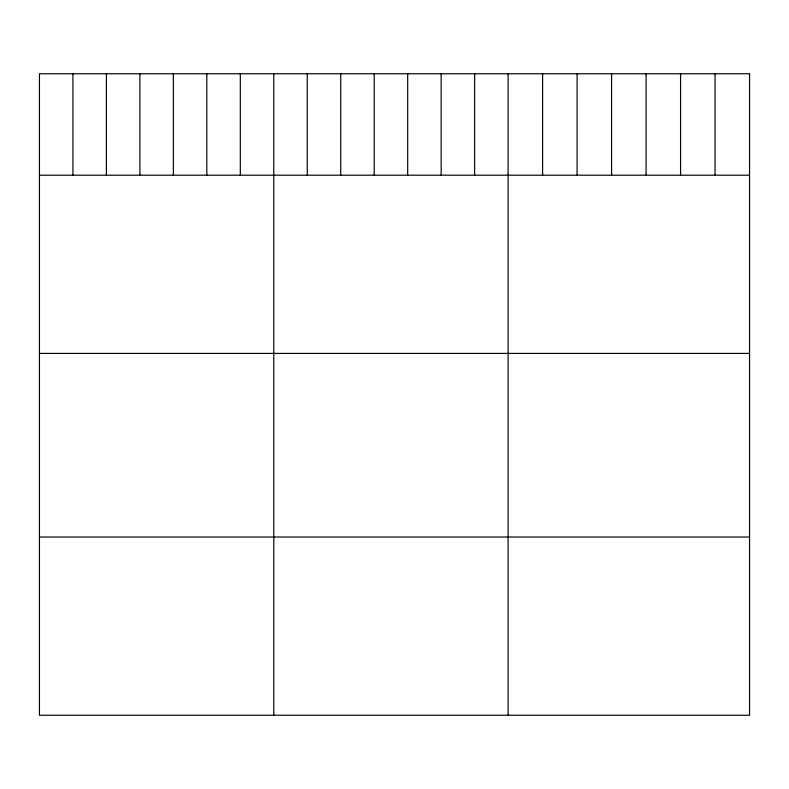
<?xml version="1.0" encoding="UTF-8"?>
<svg xmlns="http://www.w3.org/2000/svg" width="789" height="789" viewBox="0 0 789 789"><rect width="100%" height="100%" fill="white"/><g stroke="black" fill="none" stroke-linecap="round" stroke-linejoin="round"><path stroke-width="1.18" d="M39.45 175.197L749.55 175.197M39.45 353.413L749.55 353.413M39.45 537.023L749.55 537.023M715.061 73.771L715.061 175.197M680.572 73.771L680.572 175.197M646.083 73.771L646.083 175.197M611.583 73.771L611.583 175.197M577.094 73.771L577.094 175.197M542.605 73.771L542.605 175.197M508.116 73.771L508.116 715.229M474.643 73.771L474.643 175.197M441.159 73.771L441.159 175.197M407.686 73.771L407.686 175.197M374.213 73.771L374.213 175.197M340.74 73.771L340.74 175.197M307.256 73.771L307.256 175.197M273.783 73.771L273.783 715.229M240.31 73.771L240.31 175.197M206.826 73.771L206.826 175.197M173.353 73.771L173.353 175.197M139.88 73.771L139.88 175.197M106.407 73.771L106.407 175.197M72.923 73.771L72.923 175.197M749.55 73.771L39.45 73.771L39.45 715.229L749.55 715.229L749.55 73.771"/></g></svg>
